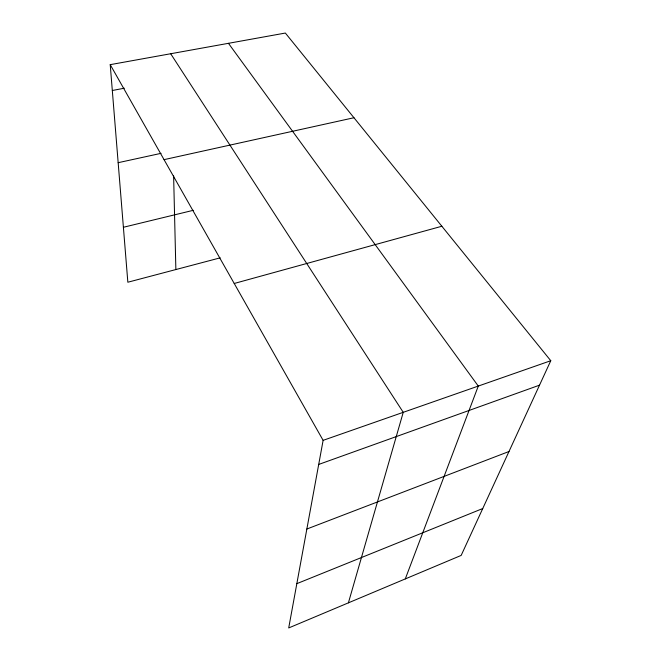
<?xml version="1.0" encoding="UTF-8"?>
<svg xmlns="http://www.w3.org/2000/svg" width="661" height="661" viewBox="0 0 661 661"><rect width="100%" height="100%" fill="white"/><g stroke="black" fill="none" stroke-linecap="round" stroke-linejoin="round"><path stroke-width="0.99" d="M110.222 64.654L323.122 440.35L288.708 627.95L461.171 555.414L550.778 360.716L285.354 33.05L110.222 64.654L127.846 282.23L220.204 257.84M348.405 602.84L403.243 412.324L170.687 53.748M405.292 578.912L478.283 386.074L228.458 43.32M296.83 583.655L482.745 508.532M306.853 529.023L508.995 451.504M318.701 464.443L539.525 385.165M323.122 440.35L550.778 360.716M234.225 283.478L441.854 226.252M123.392 227.277L193.26 210.314M164.052 159.648L353.957 117.741M118.162 162.689L161.044 153.344M112.32 90.499L124.309 88.219M173.62 175.843L175.867 269.548"/></g></svg>
